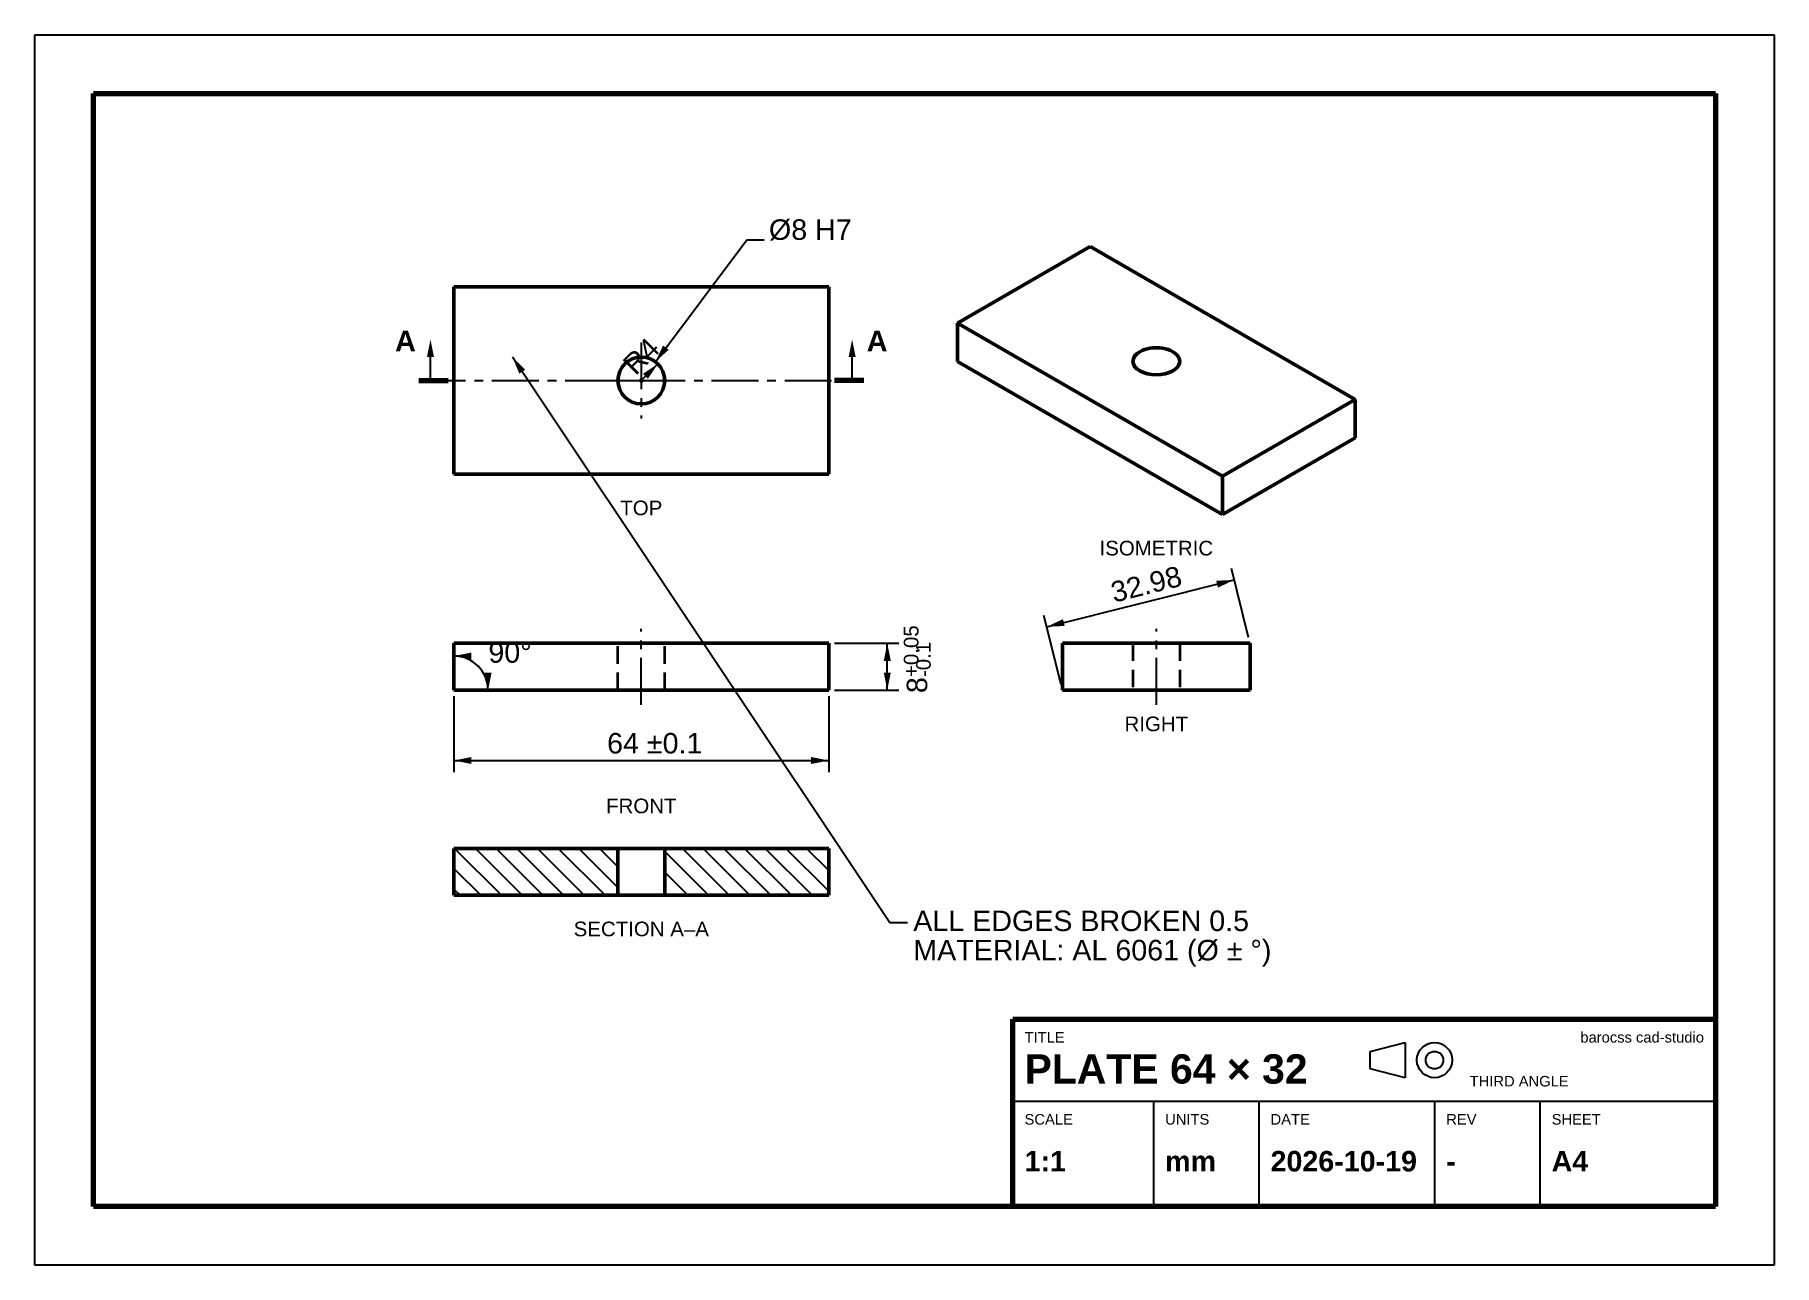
# Model space of a CAD drawing. Header units: millimetres. Extents: x 0 to 297, y 0 to 210.
import ezdxf
from ezdxf.enums import TextEntityAlignment as Align

# ---------------------------------------------------------------- set-up
doc = ezdxf.new("R2010")
doc.units = ezdxf.units.MM
doc.linetypes.add('BC_CENTER', pattern=[12.5, 8, -1.5, 1.5, -1.5])
doc.linetypes.add('BC_HIDDEN', pattern=[4.5, 3, -1.5])
for name, color, linetype, lineweight in [('CENTER', 1, 'BC_CENTER', 25), ('DIMENSIONS', 7, 'Continuous', 25), ('FRAME', 7, 'Continuous', 70), ('HATCH', 7, 'Continuous', 25), ('HIDDEN', 8, 'BC_HIDDEN', 35), ('TEXT', 7, 'Continuous', 25), ('THIN', 7, 'Continuous', 25), ('VISIBLE', 7, 'Continuous', 50)]:
    doc.layers.add(name, color=color, linetype=linetype, lineweight=lineweight)
doc.styles.add('BC_BOLD', font='arialbd.ttf')
doc.styles.add('BC_TEXT', font='arial.ttf')
doc.dimstyles.get("Standard").update_dxf_attribs({"dimtxt": 3.5, "dimasz": 3, "dimexe": 2, "dimexo": 1, "dimgap": 1, "dimtad": 1, "dimtih": 1, "dimtoh": 1, "dimzin": 0, "dimdsep": 46, "dimcen": 0.09, "dimadec": 0, "dimazin": 0, "dimtfac": 1, "dimtdec": 4, "dimtofl": 0, "dimtmove": 0, "dimatfit": 3, "dimfxl": 1, "dimtolj": 1, "dimtzin": 0, "dimarcsym": 0})

# ---------------------------------------------------------------- blocks, each defined once
blk = doc.blocks.new('TITLE_BLOCK')
at = {"layer": 'FRAME'}
for p, q in [((10, 200), (287, 200)), ((10, 10), (10, 200)), ((287, 200), (287, 10)), ((167, 42), (287, 42)), ((167, 10), (167, 42)), ((287, 42), (287, 10)), ((287, 10), (10, 10)), ((287, 10), (167, 10))]:
    blk.add_line(p, q, dxfattribs=at)
at = {"layer": 'THIN'}
for p, q in [((0, 210), (297, 210)), ((0, 0), (0, 210)), ((297, 210), (297, 0)), ((228, 36.5), (234, 38)), ((228, 33.5), (228, 36.5)), ((234, 38), (234, 32)), ((234, 32), (228, 33.5)), ((167, 28), (287, 28)), ((191, 28), (191, 10)), ((209, 28), (209, 10)), ((239, 28), (239, 10)), ((257, 28), (257, 10)), ((297, 0), (0, 0))]:
    blk.add_line(p, q, dxfattribs=at)
for radius in [3, 1.5]:
    blk.add_circle((239, 35), radius, dxfattribs=at)
at = {"layer": 'TEXT'}
for s, height, style, p in [('TITLE', 1.8, 'BC_TEXT', (169, 38)), ('PLATE 64 × 32', 5, 'BC_BOLD', (169, 31)), ('THIRD ANGLE', 1.8, 'BC_TEXT', (245, 30.5)), ('SCALE', 1.8, 'BC_TEXT', (169, 24)), ('UNITS', 1.8, 'BC_TEXT', (193, 24)), ('DATE', 1.8, 'BC_TEXT', (211, 24)), ('REV', 1.8, 'BC_TEXT', (241, 24)), ('SHEET', 1.8, 'BC_TEXT', (259, 24)), ('1:1', 3.5, 'BC_BOLD', (169, 16)), ('mm', 3.5, 'BC_BOLD', (193, 16)), ('2026-10-19', 3.5, 'BC_BOLD', (211, 16)), ('A4', 3.5, 'BC_BOLD', (259, 16)), ('-', 3.5, 'BC_BOLD', (241, 16))]:
    blk.add_text(s, height=height, dxfattribs=dict(at, style=style)).set_placement(p)
at = {"layer": 'TEXT', "style": 'BC_TEXT'}
blk.add_text('barocss cad-studio', height=1.8, dxfattribs=at).set_placement((285, 38), align=Align.RIGHT)
blk = doc.blocks.new('*D1')
at = {"layer": 'THIN'}
for p, q in [((71.56, 97.14), (71.56, 84.14)), ((135.56, 97.14), (135.56, 84.14)), ((71.56, 86.14), (135.56, 86.14))]:
    blk.add_line(p, q, dxfattribs=at)
for points in [[(71.56, 86.14), (74.56, 86.74), (74.56, 85.54)], [(135.56, 86.14), (132.56, 85.54), (132.56, 86.74)]]:
    blk.add_solid(points, dxfattribs=at)
at = {"layer": 'TEXT', "style": 'BC_TEXT'}
blk.add_text('64 %%p0.1', height=3.5, dxfattribs=at).set_placement((97.72, 87.34))
blk = doc.blocks.new('*D2')
at = {"layer": 'THIN'}
for p, q in [((136.56, 106.14), (147.56, 106.14)), ((145.56, 98.14), (145.56, 106.14)), ((136.56, 98.14), (147.56, 98.14))]:
    blk.add_line(p, q, dxfattribs=at)
for points in [[(145.56, 106.14), (146.16, 103.14), (144.96, 103.14)], [(145.56, 98.14), (144.96, 101.14), (146.16, 101.14)]]:
    blk.add_solid(points, dxfattribs=at)
at = {"layer": 'TEXT', "style": 'BC_TEXT'}
for s, height, p in [('+0.05', 2.5, (150.88, 100.38)), ('-0.1', 2.5, (152.98, 100.38)), ('8', 3.5, (152.38, 97.64))]:
    blk.add_text(s, height=height, rotation=90, dxfattribs=at).set_placement(p)
blk = doc.blocks.new('*D3')
at = {"layer": 'THIN'}
for p, q in [((207.26, 107.11), (204.31, 118.9)), ((172.79, 108.96), (204.79, 116.96)), ((175.26, 99.11), (172.31, 110.9))]:
    blk.add_line(p, q, dxfattribs=at)
for points in [[(204.79, 116.96), (202.03, 115.65), (201.74, 116.82)], [(172.79, 108.96), (175.56, 110.27), (175.85, 109.11)]]:
    blk.add_solid(points, dxfattribs=at)
at = {"layer": 'TEXT', "style": 'BC_TEXT'}
blk.add_text('32.98', height=3.5, rotation=14.036, dxfattribs=at).set_placement((184.26, 113.06))
blk = doc.blocks.new('*D4')
at = {"layer": 'THIN'}
for p, q in [((105.96, 154.2), (121.56, 175)), ((121.56, 175), (124.56, 175))]:
    blk.add_line(p, q, dxfattribs=at)
blk.add_solid([(105.96, 154.2), (107.28, 156.96), (108.24, 156.24)], dxfattribs=at)
at = {"layer": 'TEXT', "style": 'BC_TEXT'}
blk.add_text('%%c8 H7', height=3.5, dxfattribs=at).set_placement((125.36, 175))
blk = doc.blocks.new('*D5')
at = {"layer": 'THIN'}
blk.add_hatch(color=256, dxfattribs=at).paths.add_polyline_path([(103.96, 151), (103.91, 150.8), (103.76, 150.65), (103.56, 150.6), (103.36, 150.65), (103.21, 150.8), (103.16, 151), (103.21, 151.2), (103.36, 151.35), (103.56, 151.4), (103.76, 151.35), (103.91, 151.2)])
blk.add_line((103.56, 151), (106.39, 153.83), dxfattribs=at)
blk.add_solid([(106.39, 153.83), (104.69, 151.28), (103.84, 152.13)], dxfattribs=at)
at = {"layer": 'TEXT', "style": 'BC_TEXT'}
blk.add_text('R4', height=3.5, rotation=45, dxfattribs=at).set_placement((102.58, 151.72))
blk = doc.blocks.new('*D6')
at = {"layer": 'THIN'}
blk.add_arc((71.56, 98.14), 5.83, 0, 90, dxfattribs=at)
for points in [[(71.56, 103.97), (74.56, 104.57), (74.56, 103.37)], [(77.39, 98.14), (76.79, 101.14), (77.99, 101.14)]]:
    blk.add_solid(points, dxfattribs=at)
at = {"layer": 'TEXT', "style": 'BC_TEXT'}
blk.add_text('90%%d', height=3.5, dxfattribs=at).set_placement((77.45, 102.83))

msp = doc.modelspace()

# ---------------------------------------------------------------- hatches: boundary and pattern name
at = {"layer": 'HATCH'}
h = msp.add_hatch(dxfattribs=at)
h.set_pattern_fill('_USER', color=256, scale=2.5, angle=315, style=0, pattern_type=0)
h.set_pattern_definition([(315, (0, 210), (1.767767, 1.767767), [])])
h.paths.add_polyline_path([(71.559, 63.138), (99.559, 63.138), (99.559, 71.138), (71.559, 71.138), (71.559, 63.138)])
h.paths.add_polyline_path([(107.559, 63.138), (135.559, 63.138), (135.559, 71.138), (107.559, 71.138), (107.559, 63.138)])

# ---------------------------------------------------------------- linework, layer by layer
at = {"layer": 'CENTER'}
for p, q in [((103.559, 157.5), (103.559, 144.5)), ((65.559, 151), (141.559, 151)), ((97.059, 151), (110.059, 151)), ((103.559, 95.638), (103.559, 108.638)), ((191.5, 95.638), (191.5, 108.638))]:
    msp.add_line(p, q, dxfattribs=at)
at = {"layer": 'FRAME'}
for p, q in [((65.559, 151), (70.559, 151)), ((141.559, 151), (136.559, 151))]:
    msp.add_line(p, q, dxfattribs=at)
at = {"layer": 'HIDDEN'}
for p, q in [((99.559, 98.138), (99.559, 106.138)), ((107.559, 98.138), (107.559, 106.138)), ((187.5, 106.138), (187.5, 98.138)), ((195.5, 106.138), (195.5, 98.138))]:
    msp.add_line(p, q, dxfattribs=at)
at = {"layer": 'THIN'}
for p, q in [((67.559, 151), (67.559, 155)), ((146, 58.425), (81.559, 155)), ((139.559, 151), (139.559, 155)), ((149, 58.425), (146, 58.425))]:
    msp.add_line(p, q, dxfattribs=at)
for points in [[(67.559, 158), (68.159, 155), (66.959, 155)], [(139.559, 158), (140.159, 155), (138.959, 155)], [(81.559, 155), (83.723, 152.838), (82.725, 152.172)]]:
    msp.add_solid(points, dxfattribs=at)
at = {"layer": 'VISIBLE'}
for p, q in [((157.559, 160.798), (180.186, 173.862)), ((225.441, 147.734), (180.186, 173.862)), ((135.559, 167), (71.559, 167)), ((71.559, 135), (71.559, 167)), ((135.559, 135), (135.559, 167)), ((157.559, 160.798), (202.814, 134.67)), ((157.559, 154.266), (157.559, 160.798)), ((157.559, 154.266), (202.814, 128.138)), ((202.814, 134.67), (225.441, 147.734)), ((225.441, 141.202), (225.441, 147.734)), ((202.814, 128.138), (225.441, 141.202)), ((71.559, 135), (135.559, 135)), ((202.814, 128.138), (202.814, 134.67)), ((71.559, 106.138), (135.559, 106.138)), ((71.559, 98.138), (71.559, 106.138)), ((135.559, 98.138), (135.559, 106.138)), ((175.5, 98.138), (175.5, 106.138)), ((175.5, 106.138), (207.5, 106.138)), ((207.5, 98.138), (207.5, 106.138)), ((71.559, 98.138), (135.559, 98.138)), ((175.5, 98.138), (207.5, 98.138)), ((71.559, 63.138), (71.559, 71.138)), ((71.559, 71.138), (99.559, 71.138)), ((99.559, 63.138), (99.559, 71.138)), ((99.559, 71.138), (107.559, 71.138)), ((107.559, 63.138), (107.559, 71.138)), ((135.559, 71.138), (107.559, 71.138)), ((135.559, 63.138), (135.559, 71.138)), ((71.559, 63.138), (99.559, 63.138)), ((99.559, 63.138), (107.559, 63.138)), ((135.559, 63.138), (107.559, 63.138))]:
    msp.add_line(p, q, dxfattribs=at)
for start, end in [(0, 180), (180, 0)]:
    msp.add_arc((103.559, 151), 4, start, end, dxfattribs=at)
for start_param, end_param in [(2.3561945, 5.4977871), (5.4977871, 8.6393798)]:
    msp.add_ellipse((191.5, 154.266), major_axis=(4, 0), ratio=0.5773503, start_param=start_param, end_param=end_param, dxfattribs=at)

# ---------------------------------------------------------------- block references
msp.add_blockref('TITLE_BLOCK', (0, 0))

# ---------------------------------------------------------------- texts
at = {"layer": 'TEXT', "style": 'BC_BOLD'}
msp.add_text('A', height=3.5, dxfattribs=at).set_placement((65.059, 156), align=Align.RIGHT)
at = {"layer": 'TEXT'}
for s, style, p in [('A', 'BC_BOLD', (142.059, 156)), ('ALL EDGES BROKEN 0.5', 'BC_TEXT', (150, 57.025)), ('MATERIAL: AL 6061 (%%c %%p %%d)', 'BC_TEXT', (150, 52.025))]:
    msp.add_text(s, height=3.5, dxfattribs=dict(at, style=style)).set_placement(p)
at = {"layer": 'TEXT', "style": 'BC_TEXT'}
for s, p in [('TOP', (103.559, 128)), ('ISOMETRIC', (191.5, 121.138)), ('RIGHT', (191.5, 91.138)), ('FRONT', (103.559, 77.138)), ('SECTION A–A', (103.559, 56.138))]:
    msp.add_text(s, height=2.5, dxfattribs=at).set_placement(p, align=Align.CENTER)

# ---------------------------------------------------------------- dimensions: what is measured, and where the dimension line sits
at = {"layer": 'DIMENSIONS'}
dim = msp.add_diameter_dim_2p(p1=(101.159, 147.8), p2=(105.959, 154.2), text='%%c8 H7', dimstyle='Standard', dxfattribs=at)
dim.commit()
dim.dimension.update_dxf_attribs({"geometry": '*D4', "text_midpoint": (125.359, 175), "dimtype": 163})
dim = msp.add_radius_dim(center=(103.559, 151), mpoint=(106.387, 153.828), text='R4', dimstyle='Standard', dxfattribs=at)
dim.commit()
dim.dimension.update_dxf_attribs({"geometry": '*D5', "text_midpoint": (102.583, 151.721), "dimtype": 164})
for base, p1, p2, angle, text, picture, middle, dimtype in [((204.794, 116.962), (175.5, 98.138), (207.5, 106.138), 14.03624, '32.98', '*D3', (184.255, 113.064), 161), ((145.559, 106.138), (135.559, 98.138), (135.559, 106.138), 90, '8 +0.05/-0.1', '*D2', (152.384, 97.638), 160)]:
    dim = msp.add_linear_dim(base=base, p1=p1, p2=p2, angle=angle, text=text, dimstyle='Standard', dxfattribs=at)
    dim.commit()
    dim.dimension.update_dxf_attribs({"geometry": picture, "text_midpoint": middle, "dimtype": dimtype})
dim = msp.add_angular_dim_2l(base=(75.682, 102.261), line1=((71.559, 98.138), (77.39, 98.138)), line2=((71.559, 98.138), (71.559, 103.969)), text='90%%d', dimstyle='Standard', dxfattribs=at)
dim.commit()
dim.dimension.update_dxf_attribs({"geometry": '*D6', "text_midpoint": (77.45, 102.829), "dimtype": 162})
dim = msp.add_linear_dim(base=(135.559, 86.138), p1=(71.559, 98.138), p2=(135.559, 98.138), text='64 %%p0.1', dimstyle='Standard', dxfattribs=at)
dim.commit()
dim.dimension.update_dxf_attribs({"geometry": '*D1', "text_midpoint": (97.721, 87.338), "dimtype": 160})

doc.saveas('drawing.dxf')
